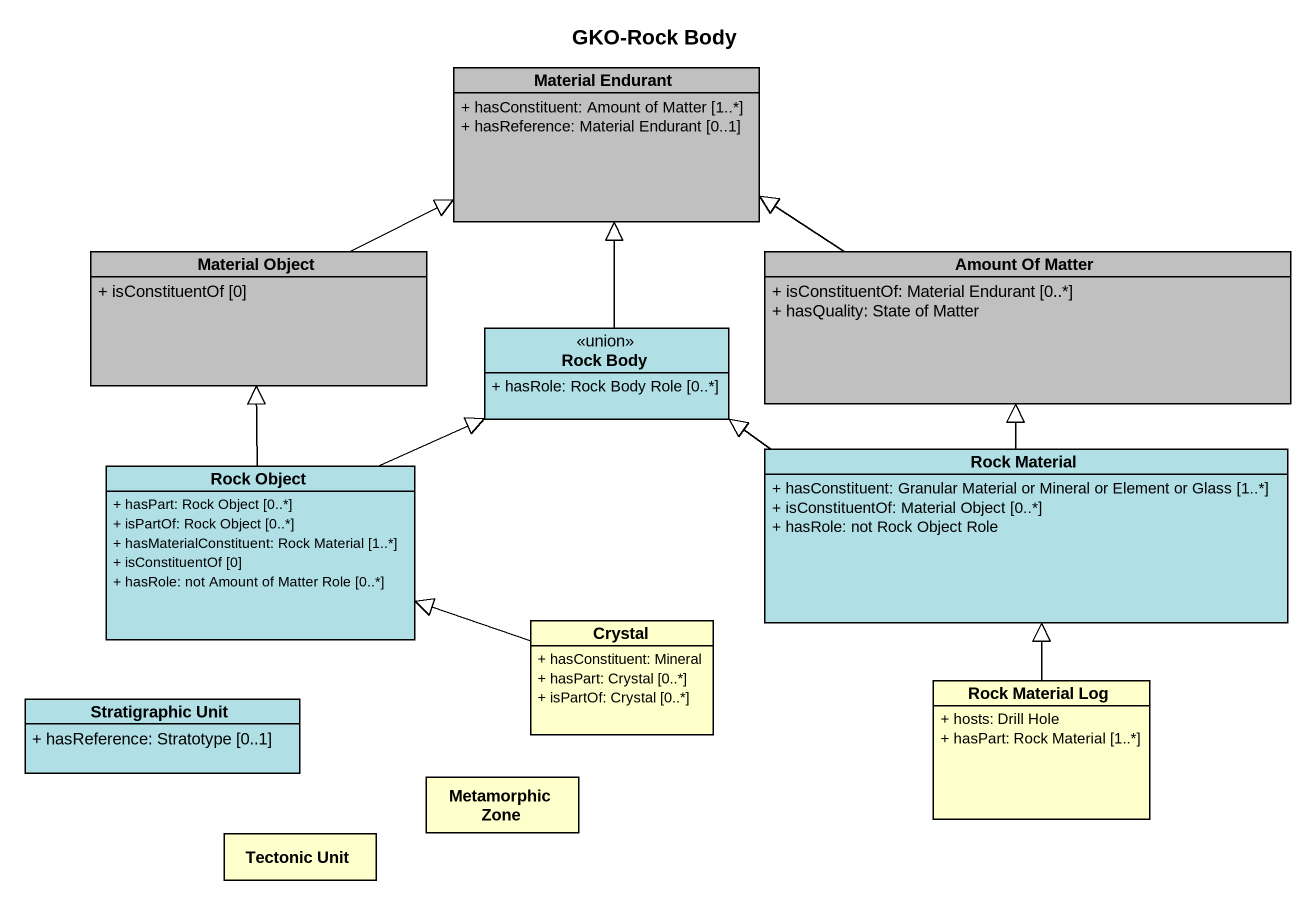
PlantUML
@startuml
title GKO-Rock Body
hide circle
hide empty members
skinparam classAttributeIconSize 0
class "Material Endurant" as Material_Endurant #C0C0C0 {
  + hasConstituent: Amount of Matter [1..*]
  + hasReference: Material Endurant [0..1]
}
class "Material Object" as Material_Object #C0C0C0 {
  + isConstituentOf [0]
}
class "Amount Of Matter" as Amount_Of_Matter #C0C0C0 {
  + isConstituentOf: Material Endurant [0..*]
  + hasQuality: State of Matter
}
class "Rock Body" as Rock_Body <<union>> #B0E0E6 {
  + hasRole: Rock Body Role [0..*]
}
class "Rock Object" as Rock_Object #B0E0E6 {
  + hasPart: Rock Object [0..*]
  + isPartOf: Rock Object [0..*]
  + hasMaterialConstituent: Rock Material [1..*]
  + isConstituentOf [0]
  + hasRole: not Amount of Matter Role [0..*]
}
class "Rock Material" as Rock_Material #B0E0E6 {
  + hasConstituent: Granular Material or Mineral or Element or Glass [1..*]
  + isConstituentOf: Material Object [0..*]
  + hasRole: not Rock Object Role
}
class Crystal {
  + hasConstituent: Mineral
  + hasPart: Crystal [0..*]
  + isPartOf: Crystal [0..*]
}
class "Stratigraphic Unit" as Stratigraphic_Unit #B0E0E6 {
  + hasReference: Stratotype [0..1]
}
class "Rock Material Log" as Rock_Material_Log {
  + hosts: Drill Hole
  + hasPart: Rock Material [1..*]
}
class "Tectonic Unit" as Tectonic_Unit
class "Metamorphic Zone" as Metamorphic_Zone
Material_Object -right-|> Material_Endurant
Amount_Of_Matter -left-|> Material_Endurant
Rock_Body -up-|> Material_Endurant
Rock_Object -up-|> Material_Object
Rock_Object -right-|> Rock_Body
Rock_Material -up-|> Amount_Of_Matter
Rock_Material -left-|> Rock_Body
Crystal -left-|> Rock_Object
Rock_Material_Log -up-|> Rock_Material
@enduml
